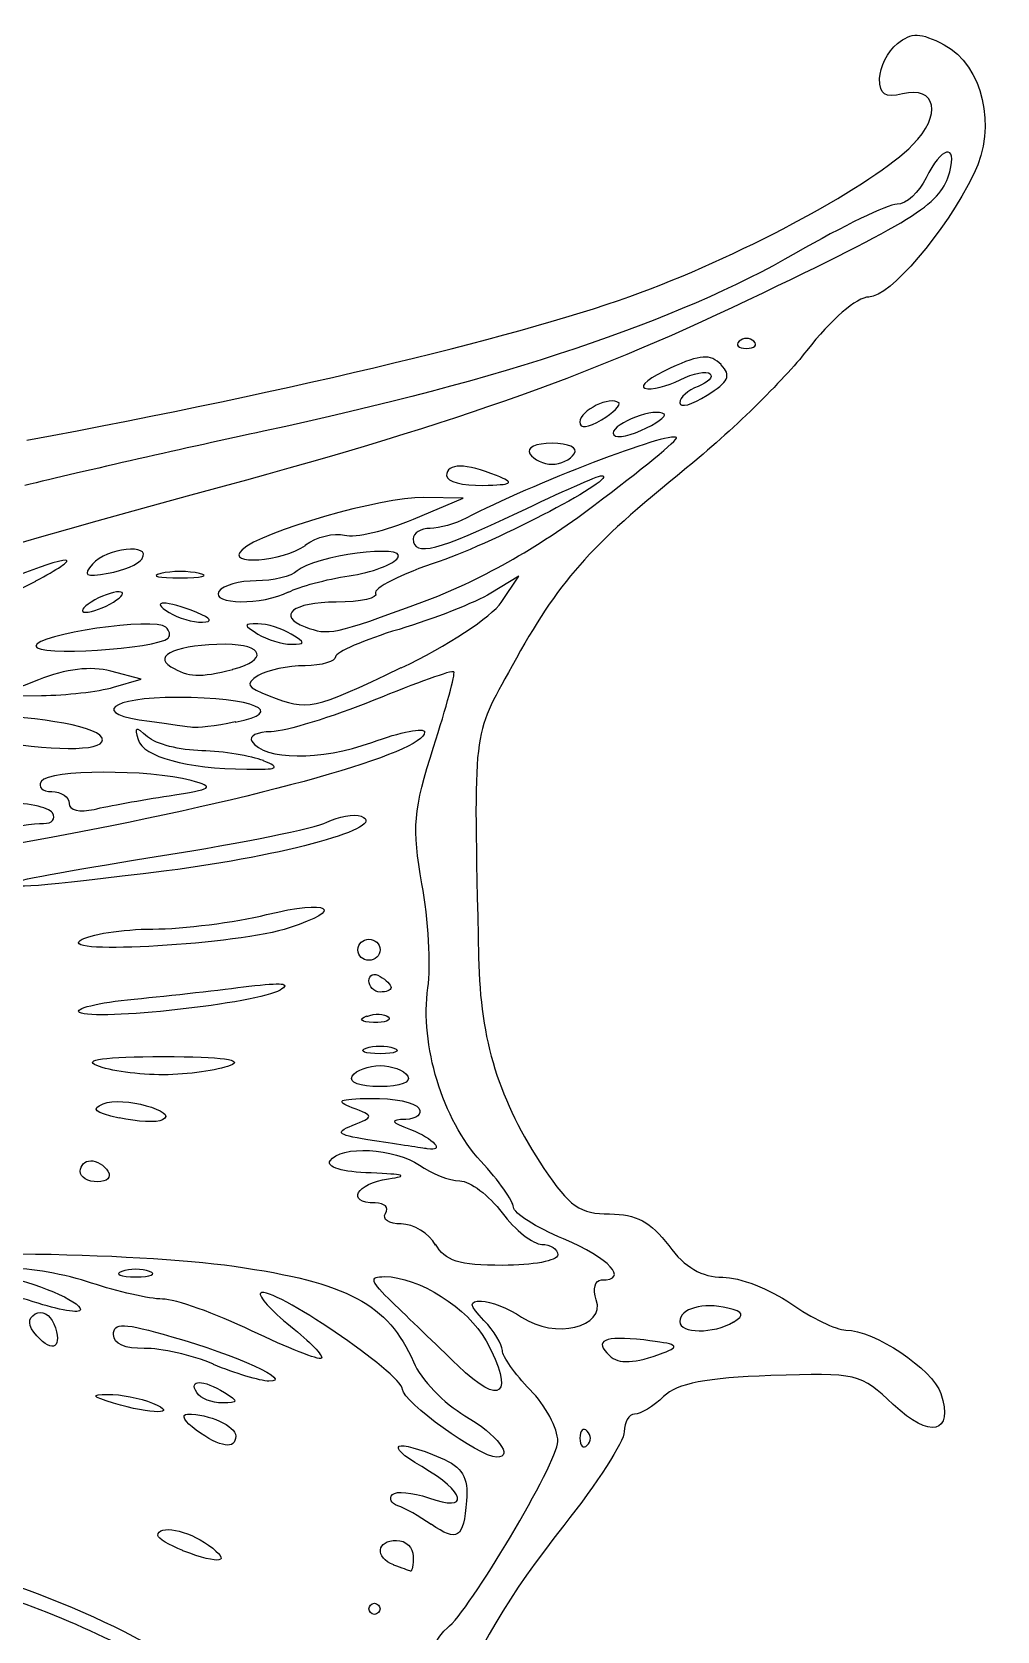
# Model space of a CAD drawing. Extents: x 2.4 to 13.2, y 1.8 to 13.4.
# Drawn here: x 11.397 to 13.154, y 9.82 to 12.73 of the extents above; entities that cross this region are included whole.
import ezdxf

# ---------------------------------------------------------------- set-up
doc = ezdxf.new("R2010")
doc.units = 0
doc.layers.add('Layer_1', color=7, linetype='CONTINUOUS')

msp = doc.modelspace()

# ---------------------------------------------------------------- linework, layer by layer
at = {"layer": 'Layer_1', "color": 7}
for points in [[(12.711025, 12.16707)], [(12.384144, 11.96246)], [(12.242612, 11.92276)], [(11.701757, 11.74446)], [(11.545056, 11.69266)], [(11.696706, 11.67356)], [(12.106751, 11.69239)], [(11.644491, 11.62716)], [(11.868554, 11.63436)], [(11.545057, 11.53775)], [(11.524823, 11.44175)], [(11.417354, 11.28983)], [(11.989918, 11.05979)], [(12.010138, 11.00339)], [(12.005083, 10.88079)], [(11.514777, 10.84899)], [(11.979809, 10.82989)], [(12.020238, 10.71229)], [(11.484448, 10.65679)], [(11.610795, 10.47475)], [(12.674006, 10.38256)], [(12.171906, 10.30334)], [(12.545967, 10.32635)], [(11.696806, 10.25413)], [(11.545113, 10.23503)], [(12.010137, 9.86063)]]:
    msp.add_lwpolyline(points, close=True, dxfattribs=at)
for points in [[(12.651413, 12.12417), (12.651383, 12.12467)], [(12.464956, 12.05557), (12.464956, 12.05497)], [(12.547478, 12.03497), (12.547488, 12.03427)], [(12.091385, 11.84366), (12.181965, 11.88186), (12.109315, 11.88286)], [(11.894792, 11.79576), (11.894777, 11.79676)], [(11.597085, 11.77096), (11.597095, 11.77186)], [(11.403526, 11.73086), (11.403524, 11.73096)], [(12.251099, 11.69205), (12.283049, 11.73995), (12.231859, 11.70875)], [(11.863772, 11.71106), (11.863777, 11.71076)], [(11.545053, 11.53775), (11.595603, 11.55225), (11.540043, 11.56665)], [(11.762395, 11.56996), (11.762405, 11.57026)], [(12.069139, 11.57325), (12.069125, 11.57295)], [(11.408622, 11.55125), (11.332762, 11.52135), (11.413632, 11.52235)], [(11.766556, 11.47505), (11.766563, 11.47415)], [(11.818014, 11.40395), (11.818005, 11.40425)], [(11.64615, 11.34018), (11.646151, 11.33998)], [(11.484449, 11.07679), (11.484448, 11.07689)], [(11.483181, 10.94589), (11.483182, 10.94559)], [(12.006337, 10.93969), (12.006347, 10.93859)], [(11.555219, 10.75429), (11.555212, 10.75369)], [(12.131434, 10.52399), (12.131455, 10.52259)], [(11.4053, 10.35743), (11.40547, 10.35733)], [(11.72707, 10.30533), (11.727072, 10.30603)], [(11.695546, 10.18583), (11.695556, 10.18593)], [(12.407806, 10.18375), (12.407806, 10.18405)], [(12.123346, 10.01473), (12.123306, 10.01423)], [(11.671472, 9.96623), (11.671472, 9.96663)], [(12.055631, 9.94003), (12.055631, 9.94043)]]:
    msp.add_lwpolyline(points, dxfattribs=at)
for points in [[(12.972378, 12.70871), (12.999268, 12.72991), (13.013448, 12.72931), (13.057458, 12.70671)], [(12.940128, 12.64501), (12.940128, 12.66611), (12.954718, 12.69461), (12.972378, 12.70871)], [(13.057458, 12.70671), (13.128118, 12.66901), (13.153898, 12.55748), (13.111678, 12.47209)], [(12.981798, 12.61711), (12.950008, 12.60911), (12.940128, 12.61611), (12.940128, 12.64501)], [(13.000218, 12.52441), (13.054268, 12.57901), (13.043628, 12.6325), (12.981798, 12.61711)], [(12.504765, 12.2557), (12.699886, 12.3283), (12.929248, 12.45274), (13.000218, 12.52441)], [(13.067774, 12.47519), (13.082514, 12.52859), (13.051914, 12.52099), (13.024814, 12.46429)], [(12.727962, 12.25532), (13.011069, 12.39154), (13.052014, 12.41804), (13.067774, 12.47519)], [(13.111678, 12.47209), (13.058238, 12.36401), (12.958976, 12.24763), (12.920283, 12.24763)], [(13.024814, 12.46429), (13.012154, 12.43789), (12.988264, 12.41639), (12.971744, 12.41639)], [(12.971744, 12.41639), (12.955224, 12.41639), (12.872704, 12.37669), (12.78839, 12.32809)], [(12.78839, 12.32809), (12.569224, 12.20187), (12.256205, 12.09711), (11.818114, 12.00333)], [(11.387251, 11.98687), (11.881182, 12.07907), (12.302728, 12.18046), (12.504765, 12.2557)], [(11.747344, 11.90407), (12.183258, 12.02268), (12.422629, 12.1084), (12.727962, 12.25532)], [(12.920283, 12.24763), (12.898733, 12.24763), (12.851033, 12.20653), (12.807623, 12.15033)], [(12.684105, 12.16707), (12.676805, 12.16007), (12.682805, 12.15417), (12.697565, 12.15417)], [(12.711055, 12.16707), (12.703755, 12.17407), (12.691505, 12.17407), (12.684105, 12.16707)], [(12.697565, 12.15417), (12.712315, 12.15417), (12.718445, 12.16017), (12.711025, 12.16707)], [(12.651383, 12.12467), (12.631723, 12.14457), (12.614423, 12.14337), (12.559643, 12.11867)], [(12.807623, 12.15033), (12.766213, 12.09693), (12.667628, 12.00064), (12.588549, 11.93659)], [(12.559643, 12.11867), (12.522493, 12.10187), (12.501423, 12.08517), (12.512823, 12.08157)], [(12.576833, 12.09697), (12.600653, 12.10917), (12.625193, 12.11417), (12.631403, 12.10787)], [(12.631403, 12.10787), (12.637603, 12.10187), (12.627703, 12.09177), (12.609453, 12.08507)], [(12.625923, 12.06877), (12.665103, 12.09307), (12.670503, 12.10477), (12.651413, 12.12417)], [(12.512823, 12.08157), (12.524233, 12.07757), (12.553023, 12.08557), (12.576833, 12.09697)], [(12.609453, 12.08507), (12.591193, 12.07807), (12.576233, 12.06487), (12.576233, 12.05537)], [(12.464956, 12.05497), (12.450486, 12.06867), (12.394236, 12.04107), (12.394236, 12.02027)], [(12.433746, 12.02427), (12.455486, 12.03717), (12.469516, 12.05127), (12.464956, 12.05557)], [(12.547488, 12.03427), (12.533208, 12.04787), (12.454888, 12.01867), (12.454888, 11.99977)], [(12.576233, 12.05537), (12.576233, 12.04527), (12.598603, 12.05137), (12.625923, 12.06877)], [(12.394236, 12.02027), (12.394236, 12.00777), (12.408736, 12.00937), (12.433746, 12.02427)], [(12.505518, 12.00477), (12.533348, 12.01697), (12.552248, 12.03027), (12.547478, 12.03497)], [(11.818114, 12.00333), (11.68467, 11.97483), (11.489052, 11.93033), (11.383409, 11.90473)], [(12.570502, 11.99189), (12.557802, 12.00389), (12.305299, 11.90719), (12.187279, 11.84511)], [(12.419651, 11.86805), (12.505901, 11.93305), (12.573789, 11.98872), (12.570502, 11.99189)], [(12.454888, 11.99977), (12.454888, 11.98967), (12.477668, 11.99277), (12.505518, 12.00477)], [(12.343714, 11.98156), (12.313574, 11.98156), (12.296164, 11.97356), (12.303274, 11.96246)], [(12.303274, 11.96246), (12.310174, 11.95156), (12.328364, 11.94336), (12.343714, 11.94336)], [(12.384144, 11.96246), (12.391244, 11.97326), (12.373834, 11.98156), (12.343714, 11.98156)], [(12.343714, 11.94336), (12.359064, 11.94336), (12.377274, 11.95136), (12.384144, 11.96246)], [(12.242612, 11.92276), (12.186762, 11.94556), (12.151632, 11.94556), (12.151632, 11.92276)], [(12.588549, 11.93659), (12.407713, 11.79012), (12.356386, 11.73193), (12.270741, 11.57634)], [(10.473553, 11.4906), (10.781036, 11.62521), (11.084972, 11.72386), (11.747344, 11.90407)], [(12.43351, 11.92251), (12.47131, 11.92222), (12.242916, 11.80171), (12.138082, 11.76659)], [(12.151632, 11.92276), (12.151632, 11.91186), (12.181192, 11.90416), (12.217342, 11.90496)], [(12.217342, 11.90496), (12.272412, 11.90596), (12.276502, 11.90896), (12.242612, 11.92276)], [(12.28187, 11.85561), (12.35907, 11.89261), (12.427312, 11.92261), (12.43351, 11.92251)], [(12.109315, 11.88286), (12.034195, 11.88386), (11.813972, 11.82086), (11.779154, 11.78776)], [(11.965957, 11.81426), (11.985137, 11.80926), (12.041577, 11.82226), (12.091385, 11.84366)], [(12.090949, 11.80751), (12.090949, 11.77461), (12.136599, 11.78601), (12.28187, 11.85561)], [(12.106785, 11.69236), (12.209342, 11.73016), (12.316574, 11.79036), (12.419651, 11.86805)], [(12.187279, 11.84511), (12.167969, 11.83501), (12.138399, 11.82661), (12.121569, 11.82661)], [(11.894777, 11.79676), (11.914747, 11.81116), (11.946787, 11.81906), (11.965957, 11.81426)], [(12.121569, 11.82661), (12.104729, 11.82661), (12.090949, 11.81861), (12.090949, 11.80751)], [(11.597095, 11.77186), (11.615135, 11.79956), (11.531745, 11.79096), (11.506915, 11.76176)], [(11.779154, 11.78776), (11.748104, 11.75826), (11.852704, 11.76606), (11.894792, 11.79576)], [(12.063018, 11.77316), (12.080148, 11.79936), (11.909124, 11.77716), (11.879671, 11.74926)], [(11.458474, 11.76856), (11.433514, 11.76956), (11.302425, 11.71486), (11.302425, 11.70316)], [(11.403524, 11.73096), (11.442444, 11.75126), (11.467174, 11.76806), (11.458474, 11.76856)], [(11.506915, 11.76176), (11.488405, 11.74056), (11.493745, 11.73746), (11.535065, 11.74486)], [(11.535065, 11.74486), (11.563125, 11.74986), (11.591035, 11.76166), (11.597085, 11.77096)], [(11.973998, 11.74036), (12.015308, 11.74636), (12.055368, 11.76136), (12.063018, 11.77316)], [(12.138082, 11.76659), (12.068682, 11.74339), (12.016581, 11.71719), (12.022292, 11.70839)], [(11.302425, 11.70316), (11.302425, 11.68516), (11.329935, 11.69226), (11.403526, 11.73086)], [(11.630997, 11.74446), (11.611527, 11.73946), (11.627397, 11.73646), (11.666377, 11.73646)], [(11.701757, 11.74446), (11.682297, 11.74946), (11.650447, 11.74946), (11.630997, 11.74446)], [(11.666377, 11.73646), (11.705297, 11.73646), (11.721217, 11.74046), (11.701757, 11.74446)], [(11.805041, 11.73116), (11.774551, 11.73116), (11.744001, 11.72316), (11.737131, 11.71206)], [(11.879671, 11.74926), (11.869141, 11.73916), (11.835531, 11.73116), (11.805041, 11.73116)], [(11.863777, 11.71076), (11.883087, 11.72086), (11.932687, 11.73406), (11.973998, 11.74036)], [(11.555156, 11.71126), (11.544036, 11.71126), (11.521286, 11.70326), (11.504606, 11.69266)], [(11.545056, 11.69266), (11.561736, 11.70276), (11.566286, 11.71126), (11.555156, 11.71126)], [(11.737131, 11.71206), (11.721211, 11.68756), (11.816931, 11.68676), (11.863772, 11.71106)], [(12.022292, 11.70839), (12.027992, 11.70039), (11.995752, 11.69239), (11.950602, 11.69239)], [(12.231859, 11.70875), (12.203709, 11.69155), (12.128643, 11.66185), (12.065052, 11.64295)], [(11.504606, 11.69266), (11.487926, 11.68256), (11.483376, 11.67406), (11.494506, 11.67406)], [(11.494506, 11.67406), (11.505626, 11.67406), (11.528376, 11.68206), (11.545056, 11.69266)], [(11.696696, 11.67356), (11.641116, 11.69626), (11.609196, 11.69626), (11.646146, 11.67356)], [(11.646146, 11.67356), (11.662826, 11.66346), (11.690126, 11.65546), (11.706806, 11.65606)], [(11.706806, 11.65606), (11.726806, 11.65674), (11.723356, 11.66206), (11.696706, 11.67356)], [(11.950602, 11.69239), (11.871902, 11.69239), (11.840803, 11.66779), (11.893802, 11.64759)], [(11.893802, 11.64759), (11.936632, 11.63109), (11.946092, 11.63319), (12.106751, 11.69239)], [(12.069125, 11.57295), (12.151645, 11.61205), (12.233527, 11.66565), (12.251099, 11.69205)], [(11.640362, 11.64676), (11.620232, 11.66586), (11.40355, 11.63426), (11.40355, 11.61216)], [(11.644462, 11.62716), (11.649162, 11.63216), (11.647362, 11.64026), (11.640362, 11.64676)], [(11.807904, 11.65296), (11.780954, 11.65296), (11.780954, 11.65096), (11.807904, 11.63436)], [(11.868554, 11.63436), (11.851874, 11.64446), (11.824574, 11.65296), (11.807904, 11.65296)], [(12.065052, 11.64295), (12.001462, 11.62395), (11.949436, 11.60135), (11.949436, 11.59275)], [(11.40355, 11.61216), (11.40355, 11.59356), (11.622755, 11.60716), (11.644491, 11.62716)], [(11.748885, 11.61566), (11.663505, 11.61566), (11.61489, 11.59576), (11.649495, 11.57496)], [(11.762405, 11.57026), (11.827285, 11.58676), (11.818675, 11.61566), (11.748885, 11.61566)], [(11.807904, 11.63436), (11.824584, 11.62426), (11.851874, 11.61576), (11.868554, 11.61576)], [(11.868554, 11.61576), (11.895504, 11.61576), (11.895504, 11.61776), (11.868554, 11.63436)], [(11.949436, 11.59275), (11.949436, 11.58475), (11.924416, 11.57685), (11.893836, 11.57675)], [(11.540043, 11.56665), (11.504093, 11.57675), (11.457703, 11.57065), (11.408622, 11.55125)], [(11.649495, 11.57496), (11.681565, 11.55576), (11.701765, 11.55476), (11.762395, 11.56996)], [(11.808396, 11.55865), (11.784036, 11.54395), (11.787726, 11.53715), (11.828616, 11.52195)], [(11.893836, 11.57675), (11.863246, 11.57661), (11.824796, 11.56875), (11.808396, 11.55865)], [(11.828616, 11.52195), (11.901046, 11.49455), (11.904656, 11.49535), (12.069139, 11.57325)], [(12.164816, 11.56549), (12.161916, 11.56949), (12.096346, 11.54509), (12.019249, 11.51399)], [(12.127846, 11.42872), (12.151156, 11.50112), (12.167786, 11.56268), (12.164816, 11.56549)], [(12.270741, 11.57634), (12.197351, 11.44301), (12.200781, 11.47285), (12.209791, 11.04592)], [(11.413632, 11.52235), (11.458112, 11.52303), (11.517253, 11.52935), (11.545057, 11.53775)], [(11.524834, 11.44185), (11.524834, 11.48975), (11.081474, 11.51005), (11.035645, 11.46425)], [(11.661306, 11.51915), (11.537172, 11.51943), (11.50128, 11.48865), (11.610756, 11.47585)], [(11.766563, 11.47415), (11.862903, 11.49235), (11.801283, 11.51875), (11.661306, 11.51915)], [(12.019249, 11.51399), (11.942149, 11.48289), (11.858064, 11.45709), (11.832388, 11.45669)], [(11.607221, 11.44735), (11.585611, 11.46665), (11.582231, 11.46575), (11.589691, 11.44235)], [(11.610756, 11.47585), (11.646906, 11.47085), (11.682156, 11.46575), (11.689106, 11.46495)], [(11.689106, 11.46495), (11.696006, 11.46395), (11.730906, 11.46695), (11.766556, 11.47505)], [(12.015264, 11.43729), (12.068244, 11.45639), (12.111594, 11.46489), (12.111594, 11.45599)], [(11.312525, 11.44275), (11.429841, 11.42105), (11.524823, 11.42055), (11.524823, 11.44175)], [(12.111594, 11.45599), (12.111594, 11.41889), (11.814008, 11.33495), (11.43426, 11.26489)], [(11.589691, 11.44235), (11.599791, 11.41085), (11.677111, 11.38995), (11.787684, 11.38835)], [(11.705791, 11.42205), (11.666311, 11.42273), (11.621971, 11.43415), (11.607221, 11.44735)], [(11.832388, 11.45669), (11.806708, 11.45639), (11.790648, 11.44869), (11.796708, 11.43929)], [(11.796708, 11.43929), (11.819398, 11.40449), (11.922145, 11.40339), (12.015264, 11.43729)], [(11.818005, 11.40425), (11.795765, 11.41225), (11.745265, 11.42135), (11.705791, 11.42205)], [(12.106676, 11.18002), (12.088316, 11.28133), (12.091166, 11.31474), (12.127846, 11.42872)], [(11.686591, 11.36768), (11.609121, 11.38868), (11.427677, 11.38748), (11.413634, 11.36668)], [(11.787684, 11.38835), (11.844594, 11.38767), (11.850534, 11.39035), (11.818014, 11.40395)], [(11.413634, 11.36668), (11.406834, 11.35578), (11.415234, 11.34758), (11.432654, 11.34758)], [(11.646151, 11.33998), (11.726041, 11.35238), (11.730961, 11.35578), (11.686591, 11.36768)], [(11.433854, 11.30883), (11.426954, 11.31973), (11.385504, 11.32793), (11.341674, 11.32793)], [(11.432654, 11.34758), (11.449994, 11.34758), (11.464184, 11.33748), (11.464184, 11.32628)], [(11.464184, 11.32628), (11.464184, 11.31378), (11.483044, 11.30948), (11.509674, 11.31538)], [(11.509674, 11.31538), (11.534704, 11.32138), (11.596114, 11.33238), (11.64615, 11.34018)], [(11.325174, 11.27773), (11.359924, 11.28373), (11.401394, 11.28983), (11.417354, 11.28983)], [(11.417364, 11.28973), (11.433324, 11.28973), (11.440744, 11.29773), (11.433854, 11.30883)], [(11.634215, 11.23119), (11.777754, 11.25389), (11.91246, 11.28109), (11.933568, 11.29179)], [(11.996098, 11.30269), (12.048348, 11.28389), (11.85808, 11.23069), (11.641696, 11.20359)], [(11.933568, 11.29179), (11.954668, 11.30269), (11.982808, 11.30739), (11.996098, 11.30269)], [(11.43426, 11.26489), (11.152495, 11.21289), (11.147115, 11.21119), (11.133385, 11.17739)], [(11.641696, 11.20359), (11.402522, 11.17349), (11.350918, 11.16969), (11.364823, 11.18239)], [(11.364819, 11.18229), (11.369419, 11.18729), (11.490681, 11.20849), (11.634215, 11.23119)], [(12.117446, 10.99058), (12.123146, 11.03038), (12.118394, 11.11566), (12.106676, 11.18002)], [(11.823761, 11.12379), (11.938357, 11.15209), (11.969176, 11.13389), (11.865171, 11.09959)], [(11.616518, 11.09759), (11.672478, 11.09774), (11.765739, 11.10979), (11.823761, 11.12379)], [(11.865171, 11.09959), (11.774671, 11.06969), (11.444536, 11.04999), (11.484449, 11.07679)], [(11.484448, 11.07689), (11.501128, 11.08779), (11.560558, 11.09749), (11.616518, 11.09759)], [(11.989918, 11.05979), (11.989918, 11.07069), (11.999018, 11.07889), (12.010138, 11.07889)], [(12.010138, 11.04069), (11.999018, 11.04069), (11.989918, 11.04869), (11.989918, 11.05979)], [(12.010138, 11.07889), (12.021258, 11.07889), (12.030358, 11.07089), (12.030358, 11.05979)], [(12.030358, 11.05979), (12.030358, 11.04889), (12.021258, 11.04069), (12.010138, 11.04069)], [(12.209791, 11.04592), (12.212991, 10.89324), (12.246241, 10.78609), (12.328806, 10.6621)], [(11.791505, 10.99349), (11.851785, 11.00049), (11.869335, 10.99949), (11.848355, 10.98649)], [(12.010138, 11.00339), (12.010138, 11.01429), (12.019238, 11.01839), (12.030358, 11.01139)], [(12.030358, 10.98299), (12.019238, 10.98299), (12.010138, 10.99309), (12.010138, 11.00339)], [(12.030358, 11.01139), (12.041478, 11.00539), (12.050578, 10.99579), (12.050578, 10.99099)], [(11.483182, 10.94559), (11.471272, 10.95259), (11.516142, 10.96369), (11.582902, 10.97029)], [(11.848355, 10.98649), (11.809135, 10.96239), (11.511544, 10.92939), (11.483181, 10.94589)], [(11.582902, 10.97029), (11.649662, 10.97629), (11.743538, 10.98739), (11.791505, 10.99349)], [(12.050578, 10.99099), (12.050578, 10.98599), (12.041478, 10.98299), (12.030358, 10.98299)], [(12.213926, 10.67513), (12.144696, 10.74993), (12.102622, 10.88748), (12.117446, 10.99058)], [(12.006347, 10.93859), (12.020947, 10.94459), (12.038377, 10.94359), (12.045097, 10.93759)], [(12.018567, 10.92749), (11.994997, 10.92849), (11.990227, 10.93349), (12.006337, 10.93969)], [(12.045097, 10.93759), (12.051797, 10.93159), (12.039897, 10.92669), (12.018567, 10.92749)], [(12.005083, 10.88079), (12.018993, 10.88579), (12.041733, 10.88579), (12.055633, 10.88079)], [(11.514777, 10.84899), (11.487767, 10.85989), (11.528007, 10.86549), (11.636089, 10.86549)], [(11.636089, 10.86549), (11.744173, 10.86549), (11.784426, 10.85949), (11.757402, 10.84899)], [(12.030363, 10.87069), (12.002563, 10.87069), (11.991183, 10.87569), (12.005083, 10.88079)], [(12.055633, 10.88079), (12.069543, 10.87579), (12.058233, 10.87069), (12.030363, 10.87069)], [(11.636089, 10.83249), (11.591609, 10.83249), (11.537019, 10.83949), (11.514777, 10.84899)], [(11.757402, 10.84899), (11.735162, 10.84099), (11.680572, 10.83249), (11.636089, 10.83249)], [(12.030359, 10.81079), (11.993479, 10.81079), (11.972509, 10.81879), (11.979809, 10.82989)], [(11.979809, 10.82989), (11.986709, 10.84079), (12.009439, 10.84899), (12.030359, 10.84899)], [(12.030359, 10.84899), (12.051269, 10.84899), (12.074029, 10.84099), (12.080909, 10.82989)], [(12.080909, 10.82989), (12.088209, 10.81899), (12.067229, 10.81079), (12.030359, 10.81079)], [(11.555212, 10.75369), (11.510532, 10.76379), (11.502882, 10.76989), (11.526212, 10.77969)], [(11.526212, 10.77969), (11.560482, 10.79409), (11.665191, 10.76559), (11.634499, 10.75029)], [(11.979808, 10.77249), (11.947818, 10.78499), (11.954978, 10.78859), (12.013998, 10.78949)], [(11.979808, 10.74029), (12.020248, 10.75659), (12.020248, 10.75659), (11.979808, 10.77249)], [(12.013998, 10.78949), (12.055048, 10.79019), (12.094248, 10.78249), (12.101118, 10.77169)], [(12.101118, 10.77169), (12.108018, 10.76079), (12.097218, 10.75199), (12.077048, 10.75129)], [(11.634499, 10.75029), (11.624289, 10.74529), (11.588579, 10.74629), (11.555219, 10.75429)], [(12.020248, 10.71229), (11.952688, 10.72239), (11.946038, 10.72669), (11.979808, 10.74029)], [(12.077048, 10.75129), (12.047598, 10.75029), (12.049348, 10.74629), (12.085948, 10.73279)], [(12.116278, 10.69779), (12.107878, 10.69879), (12.064718, 10.70579), (12.020238, 10.71229)], [(12.085948, 10.73279), (12.128458, 10.71659), (12.149998, 10.69179), (12.116278, 10.69779)], [(11.939365, 10.67599), (11.958005, 10.70469), (12.057529, 10.69909), (12.102306, 10.66799)], [(11.484448, 10.65679), (11.484448, 10.66769), (11.492948, 10.67589), (11.503468, 10.67589)], [(11.515978, 10.63769), (11.498628, 10.63769), (11.484448, 10.64569), (11.484448, 10.65679)], [(11.503468, 10.67589), (11.513888, 10.67589), (11.528108, 10.66789), (11.534998, 10.65679)], [(11.534998, 10.65679), (11.541898, 10.64589), (11.533398, 10.63769), (11.515978, 10.63769)], [(12.013995, 10.65389), (11.961715, 10.65489), (11.931875, 10.66479), (11.939365, 10.67599)], [(12.045525, 10.64299), (12.083965, 10.64899), (12.074235, 10.65099), (12.013995, 10.65389)], [(12.102306, 10.66799), (12.123886, 10.65249), (12.156856, 10.63959), (12.175566, 10.63939)], [(12.273336, 10.59143), (12.273336, 10.60233), (12.246606, 10.63993), (12.213926, 10.67513)], [(12.328806, 10.6621), (12.375096, 10.5927), (12.394566, 10.5791), (12.448428, 10.5791)], [(12.021445, 10.59919), (11.967485, 10.59919), (11.986935, 10.63449), (12.045525, 10.64299)], [(12.175566, 10.63939), (12.194266, 10.6391), (12.229006, 10.61289), (12.252766, 10.58129)], [(12.040465, 10.58009), (12.047365, 10.59099), (12.038865, 10.59919), (12.021445, 10.59919)], [(12.364316, 10.53373), (12.314276, 10.55473), (12.273336, 10.58073), (12.273336, 10.59143)], [(12.068895, 10.56099), (12.046395, 10.56099), (12.033605, 10.56899), (12.040465, 10.58009)], [(12.252766, 10.58129), (12.276526, 10.54969), (12.308986, 10.52379), (12.324906, 10.52379)], [(12.448428, 10.5791), (12.496808, 10.57909), (12.523468, 10.5648), (12.555954, 10.5215)], [(12.131455, 10.52259), (12.119545, 10.54369), (12.091395, 10.56099), (12.068895, 10.56099)], [(12.433716, 10.45903), (12.484946, 10.45903), (12.448246, 10.49853), (12.364316, 10.53373)], [(10.913436, 10.49471), (11.190544, 10.51501), (11.581056, 10.51001), (11.764773, 10.48391)], [(12.253457, 10.48559), (12.173767, 10.48559), (12.148614, 10.49359), (12.131434, 10.52399)], [(12.353846, 10.50469), (12.353846, 10.49379), (12.308676, 10.48559), (12.253457, 10.48559)], [(12.324906, 10.52379), (12.340826, 10.52379), (12.353846, 10.51579), (12.353846, 10.50469)], [(12.555954, 10.5215), (12.585934, 10.4816), (12.616074, 10.464), (12.654494, 10.464)], [(11.505103, 10.45347), (11.457823, 10.46937), (11.390719, 10.48117), (11.355972, 10.47997)], [(11.560245, 10.47475), (11.546345, 10.46975), (11.557645, 10.46465), (11.585515, 10.46465)], [(11.610795, 10.47475), (11.596895, 10.47975), (11.574145, 10.47975), (11.560245, 10.47475)], [(11.585515, 10.46465), (11.613315, 10.46465), (11.624685, 10.46965), (11.610795, 10.47475)], [(11.764773, 10.48391), (11.971439, 10.45461), (12.045096, 10.41541), (12.091209, 10.3098)], [(11.398932, 10.41937), (11.346042, 10.43707), (11.219708, 10.45037), (11.070377, 10.45387)], [(11.333222, 10.46907), (11.404182, 10.45427), (11.484862, 10.42027), (11.484862, 10.40517)], [(11.634013, 10.42437), (11.610383, 10.42452), (11.552373, 10.43757), (11.505103, 10.45347)], [(12.071229, 10.26002), (12.071229, 10.28792), (11.830175, 10.45145), (11.81301, 10.43517)], [(12.052677, 10.41842), (12.012607, 10.45702), (12.010167, 10.46512), (12.038527, 10.46512)], [(12.038527, 10.46512), (12.100417, 10.46512), (12.19084, 10.40802), (12.223326, 10.34844)], [(12.424216, 10.42293), (12.417516, 10.44283), (12.421616, 10.45903), (12.433716, 10.45903)], [(12.654494, 10.464), (12.684954, 10.464), (12.740684, 10.4424), (12.778361, 10.4161)], [(11.484862, 10.40517), (11.484862, 10.39717), (11.446202, 10.40417), (11.398932, 10.41937)], [(11.796417, 10.36667), (11.730717, 10.39827), (11.657635, 10.42427), (11.634013, 10.42437)], [(11.81301, 10.43517), (11.80771, 10.43017), (11.83212, 10.40297), (11.86736, 10.37497)], [(12.17189, 10.30343), (12.13297, 10.34103), (12.07933, 10.39273), (12.052677, 10.41842)], [(12.21964, 10.38553), (12.1925, 10.41403), (12.19165, 10.42063), (12.21514, 10.42063)], [(12.21514, 10.42063), (12.23106, 10.42063), (12.26397, 10.40743), (12.28824, 10.39133)], [(12.28824, 10.39133), (12.34884, 10.35103), (12.441085, 10.37253), (12.424216, 10.42293)], [(12.663896, 10.40785), (12.618696, 10.41875), (12.576256, 10.40716), (12.576256, 10.38325)], [(11.40547, 10.35733), (11.38895, 10.37613), (11.38806, 10.38883), (11.40257, 10.39743)], [(11.40257, 10.39743), (11.41429, 10.40443), (11.42952, 10.39643), (11.43638, 10.37923)], [(12.673996, 10.38255), (12.694966, 10.39515), (12.692726, 10.40085), (12.663896, 10.40785)], [(12.778361, 10.4161), (12.816051, 10.3897), (12.861031, 10.3682), (12.878331, 10.368)], [(11.43638, 10.37923), (11.45344, 10.33703), (11.43478, 10.32393), (11.4053, 10.35743)], [(11.545105, 10.35983), (11.545105, 10.38193), (11.562735, 10.38143), (11.651255, 10.35583)], [(11.600705, 10.33453), (11.566345, 10.33383), (11.545105, 10.34253), (11.545105, 10.35983)], [(11.92364, 10.31657), (11.91934, 10.31257), (11.86212, 10.33507), (11.796417, 10.36667)], [(11.86736, 10.37497), (11.90258, 10.34687), (11.92791, 10.32047), (11.92364, 10.31657)], [(12.25311, 10.33083), (12.25311, 10.34173), (12.23805, 10.36623), (12.21964, 10.38553)], [(12.576256, 10.38325), (12.576256, 10.36135), (12.637946, 10.36075), (12.674006, 10.38256)], [(12.878331, 10.368), (12.930301, 10.36784), (13.036625, 10.2969), (13.051522, 10.2524)], [(11.727072, 10.30603), (11.688152, 10.32233), (11.631292, 10.33523), (11.600705, 10.33453)], [(11.651255, 10.35583), (11.767958, 10.32303), (11.876024, 10.27363), (11.828171, 10.27493)], [(12.223326, 10.34844), (12.277196, 10.24964), (12.251156, 10.22686), (12.171906, 10.30334)], [(12.30366, 10.25943), (12.27586, 10.28793), (12.25311, 10.32003), (12.25311, 10.33083)], [(12.510577, 10.34985), (12.438157, 10.35785), (12.418887, 10.34917), (12.448237, 10.32135)], [(12.545957, 10.32625), (12.578927, 10.33855), (12.572397, 10.34285), (12.510577, 10.34985)], [(11.828171, 10.27493), (11.811491, 10.27522), (11.766001, 10.28913), (11.72707, 10.30533)], [(12.091209, 10.3098), (12.105079, 10.2779), (12.147199, 10.2341), (12.184819, 10.212)], [(12.448237, 10.32135), (12.465017, 10.30545), (12.493807, 10.30675), (12.545967, 10.32635)], [(11.696746, 10.25413), (11.680916, 10.27843), (11.707706, 10.27843), (11.747296, 10.25413)], [(12.742238, 10.2851), (12.623671, 10.2811), (12.571968, 10.2709), (12.546826, 10.2471)], [(12.965032, 10.2323), (12.905392, 10.2888), (12.898412, 10.2905), (12.742238, 10.2851)], [(11.545103, 10.23503), (11.504473, 10.24743), (11.502483, 10.25053), (11.535003, 10.25093)], [(11.535003, 10.25093), (11.557243, 10.25122), (11.593643, 10.24393), (11.615883, 10.23503)], [(11.743496, 10.23533), (11.724696, 10.23519), (11.703686, 10.24333), (11.696806, 10.25413)], [(11.747296, 10.25413), (11.773426, 10.23813), (11.772886, 10.23553), (11.743496, 10.23533)], [(12.242689, 10.1367), (12.210949, 10.1367), (12.071229, 10.23714), (12.071229, 10.26002)], [(12.35421, 10.16513), (12.35421, 10.18863), (12.33146, 10.23113), (12.30366, 10.25943)], [(12.546826, 10.2471), (12.528026, 10.2293), (12.504196, 10.2147), (12.493866, 10.2147)], [(13.051522, 10.2524), (13.075882, 10.1797), (13.031462, 10.1693), (12.965032, 10.2323)], [(11.615883, 10.23503), (11.667403, 10.21403), (11.614283, 10.21403), (11.545113, 10.23503)], [(11.695556, 10.18593), (11.673976, 10.20143), (11.666936, 10.21433), (11.679916, 10.21473)], [(11.679916, 10.21473), (11.718326, 10.21573), (11.767506, 10.19333), (11.767506, 10.17493)], [(12.493866, 10.2147), (12.483556, 10.2147), (12.475106, 10.2003), (12.475106, 10.1829)], [(11.767506, 10.17493), (11.767506, 10.14973), (11.740106, 10.15393), (11.695546, 10.18583)], [(12.184819, 10.212), (12.244039, 10.1773), (12.275239, 10.1367), (12.242689, 10.1367)], [(12.407806, 10.18405), (12.400406, 10.19105), (12.394316, 10.18505), (12.394316, 10.17115)], [(12.106226, 10.11943), (12.034786, 10.16073), (12.057586, 10.17123), (12.140726, 10.13533)], [(12.153202, 9.82618), (12.190952, 9.85288), (12.35421, 10.12821), (12.35421, 10.16513)], [(12.475106, 10.1829), (12.475106, 10.1654), (12.425546, 10.0886), (12.36498, 10.01224)], [(12.394316, 10.17115), (12.394316, 10.15705), (12.400416, 10.15125), (12.407806, 10.15825)], [(12.407806, 10.15825), (12.415206, 10.16525), (12.415206, 10.17675), (12.407806, 10.18375)], [(12.140726, 10.13533), (12.180856, 10.11803), (12.191296, 10.10063), (12.187806, 10.05713)], [(12.118576, 10.06263), (12.195176, 10.03503), (12.186966, 10.07273), (12.106226, 10.11943)], [(12.062866, 10.04823), (12.050546, 10.05223), (12.046026, 10.06173), (12.052866, 10.06863)], [(12.052866, 10.06863), (12.059666, 10.07563), (12.089236, 10.07263), (12.118576, 10.06263)], [(12.123306, 10.01423), (12.102396, 10.02883), (12.075206, 10.04413), (12.062866, 10.04823)], [(12.187806, 10.05713), (12.182306, 9.98803), (12.171726, 9.98123), (12.123346, 10.01473)], [(11.625982, 9.99423), (11.625982, 10.01433), (11.679652, 10.00433), (11.718152, 9.97633)], [(12.36498, 10.01224), (12.168566, 9.7647), (12.099757, 9.56921), (12.136819, 9.36399)], [(11.671472, 9.96663), (11.646442, 9.97673), (11.625982, 9.98853), (11.625982, 9.99423)], [(12.055631, 9.94043), (12.020421, 9.95393), (12.023961, 9.98523), (12.060631, 9.98523)], [(12.060631, 9.98523), (12.077311, 9.98523), (12.090961, 9.97223), (12.090961, 9.95633)], [(11.201385, 9.92742), (11.201385, 9.97532), (11.55368, 9.84652), (11.666614, 9.75751)], [(11.718152, 9.97633), (11.762022, 9.94483), (11.740452, 9.94033), (11.671472, 9.96623)], [(12.090961, 9.95633), (12.090961, 9.94043), (12.088761, 9.92833), (12.085961, 9.92913)], [(12.085961, 9.92913), (12.083061, 9.93013), (12.069541, 9.93513), (12.055631, 9.94003)], [(11.636088, 9.74793), (11.568068, 9.79873), (11.363382, 9.88567), (11.280125, 9.89902)], [(12.010137, 9.86063), (12.010137, 9.86563), (12.014737, 9.87073), (12.020237, 9.87073)], [(12.020237, 9.87073), (12.025737, 9.87073), (12.030337, 9.86573), (12.030337, 9.86063)], [(12.020237, 9.85053), (12.014737, 9.85053), (12.010137, 9.85553), (12.010137, 9.86063)], [(12.030337, 9.86063), (12.030337, 9.85563), (12.025737, 9.85053), (12.020237, 9.85053)], [(12.038636, 9.54249), (12.048946, 9.62529), (12.120886, 9.80331), (12.153202, 9.82618)]]:
    msp.add_open_spline(points, degree=3, dxfattribs=at)

doc.saveas('drawing.dxf')
